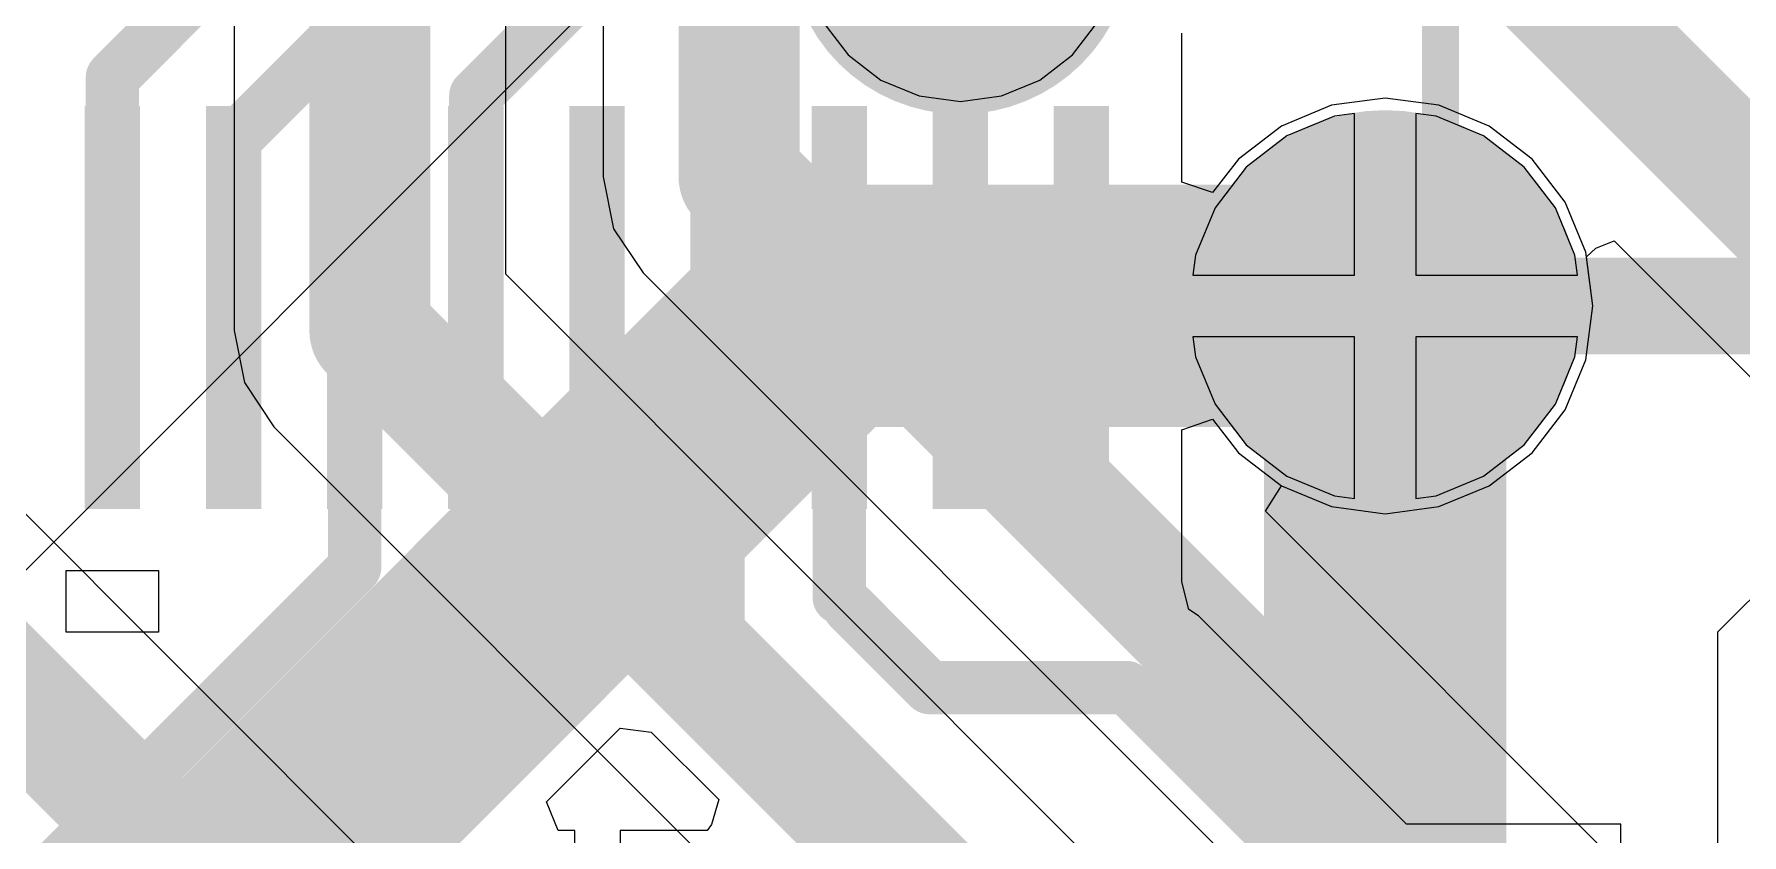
# Model space of a CAD drawing. Header units: millimetres. Extents: x -51 to 108, y 36 to 112.
# Drawn here: x 80.99 to 88.04, y 57.76 to 61.07 of the extents above; entities that cross this region are included whole.
import ezdxf

# ---------------------------------------------------------------- set-up
doc = ezdxf.new("R2010")
doc.units = ezdxf.units.MM
for name, color, linetype in [('BottomLayer', 5, 'Continuous'), ('BottomSolder', 6, 'Continuous'), ('InternalPlane1', 76, 'Continuous'), ('MidLayer1', 16, 'Continuous'), ('TopLayer', 1, 'Continuous'), ('TopOverlay', 2, 'Continuous'), ('TopSolder', 216, 'Continuous'), ('ViaHoleLayer', 16, 'Continuous')]:
    doc.layers.add(name, color=color, linetype=linetype)

# ---------------------------------------------------------------- blocks, each defined once
blk = doc.blocks.new('PAG64_100')
at = {"layer": 'TopLayer'}
for points in [[(4.7879, 3.86430012), (4.7879, 3.63570012), (6.4516, 3.86430012), (6.4516, 3.63570012)], [(4.7879, 3.36430112), (4.7879, 3.13570112), (6.4516, 3.36430112), (6.4516, 3.13570112)], [(4.7879, 2.86429958), (4.7879, 2.63569958), (6.4516, 2.86429958), (6.4516, 2.63569958)], [(4.7879, 2.36430058), (4.7879, 2.13570058), (6.4516, 2.36430058), (6.4516, 2.13570058)], [(4.7879, 1.86429904), (4.7879, 1.63569904), (6.4516, 1.86429904), (6.4516, 1.63569904)], [(4.7879, 1.36430004), (4.7879, 1.13570004), (6.4516, 1.36430004), (6.4516, 1.13570004)], [(4.7879, 0.86430104), (4.7879, 0.6357010399999999), (6.4516, 0.86430104), (6.4516, 0.6357010399999999)], [(4.7879, 0.3642995), (4.7879, 0.1356995), (6.4516, 0.3642995), (6.4516, 0.1356995)], [(4.7879, -0.1356995), (4.7879, -0.3642995), (6.4516, -0.1356995), (6.4516, -0.3642995)]]:
    blk.add_solid(points, dxfattribs=at)
at = {"layer": 'TopOverlay'}
for p, q in [((6.7056, -0.4404995), (6.7056, -0.0594995)), ((6.7056, -0.0594995), (6.9596, -0.0594995)), ((6.9596, -0.0594995), (6.9596, -0.4404995)), ((6.9596, -0.4404995), (6.7056, -0.4404995))]:
    blk.add_line(p, q, dxfattribs=at)
at = {"layer": 'TopOverlay', "const_width": 0.1524}
for points in [[(5.232399999999999, 5.232399999999999), (4.19704012, 5.232399999999999)], [(5.232399999999999, 4.19704012), (5.232399999999999, 5.232399999999999)]]:
    blk.add_lwpolyline(points, dxfattribs=at)
at = {"layer": 'TopOverlay', "const_width": 0.0762}
for points in [[(5.1943, 5.232399999999999, 1), (5.270499999999999, 5.232399999999999, 1)], [(5.1943, 5.232399999999999, 1), (5.270499999999999, 5.232399999999999, 1)], [(5.1943, 4.19704012, 1), (5.270499999999999, 4.19704012, 1)]]:
    blk.add_lwpolyline(points, format="xyb", close=True, dxfattribs=at)
at = {"layer": 'TopSolder'}
for points in [[(4.7879, 3.86430012), (4.7879, 3.63570012), (6.4516, 3.86430012), (6.4516, 3.63570012)], [(4.7879, 3.36430112), (4.7879, 3.13570112), (6.4516, 3.36430112), (6.4516, 3.13570112)], [(4.7879, 2.86429958), (4.7879, 2.63569958), (6.4516, 2.86429958), (6.4516, 2.63569958)], [(4.7879, 2.36430058), (4.7879, 2.13570058), (6.4516, 2.36430058), (6.4516, 2.13570058)], [(4.7879, 1.86429904), (4.7879, 1.63569904), (6.4516, 1.86429904), (6.4516, 1.63569904)], [(4.7879, 1.36430004), (4.7879, 1.13570004), (6.4516, 1.36430004), (6.4516, 1.13570004)], [(4.7879, 0.86430104), (4.7879, 0.6357010399999999), (6.4516, 0.86430104), (6.4516, 0.6357010399999999)], [(4.7879, 0.3642995), (4.7879, 0.1356995), (6.4516, 0.3642995), (6.4516, 0.1356995)], [(4.7879, -0.1356995), (4.7879, -0.3642995), (6.4516, -0.1356995), (6.4516, -0.3642995)]]:
    blk.add_solid(points, dxfattribs=at)

msp = doc.modelspace()

# ---------------------------------------------------------------- linework, layer by layer
at = {"layer": 'BottomLayer'}
for p, q in [((82.93297358, 60.07468046), (82.93297358, 62.04547916)), ((83.33542641999999, 61.96927916), (83.33542641999999, 60.4774)), ((81.81142641999999, 61.87251532), (81.81142641999999, 59.8424)), ((83.33542641999999, 60.4774), (83.37811366, 60.26280048)), ((83.37811366, 60.26280048), (83.49967298, 60.08087298)), ((87.43253786, 60.18211992), (87.50865404, 60.21209192)), ((87.50865404, 60.21209192), (88.09707298, 59.62367297999999)), ((87.39375967999999, 60.14738034), (87.43253786, 60.18211992)), ((87.42053381999999, 59.944), (87.39375967999999, 60.14738034)), ((86.37552701999999, 56.63212702), (82.93297358, 60.07468046)), ((83.49967298, 60.08087298), (87.14542641999999, 56.43511954)), ((87.39132128, 59.7221056), (87.42053381999999, 59.944)), ((81.81142641999999, 59.8424), (81.85411366, 59.62780048)), ((87.30567248, 59.51533436), (87.39132128, 59.7221056)), ((81.85411366, 59.62780048), (81.97567298, 59.44587298)), ((87.16942687999999, 59.33777311999999), (87.30567248, 59.51533436)), ((81.97567298, 59.44587298), (85.41822642, 56.00331954)), ((83.07352702, 56.96232702), (80.74857358, 59.28728046)), ((86.99186564, 59.20152752), (87.16942687999999, 59.33777311999999)), ((86.06905316, 59.09760087999999), (86.1345369, 59.20152752)), ((86.1345369, 59.20152752), (86.3413056, 59.11587872)), ((86.78509439999999, 59.11587872), (86.99186564, 59.20152752)), ((88.10272701999999, 57.06392701999999), (86.06905316, 59.09760087999999)), ((86.3413056, 59.11587872), (86.5632, 59.08666617999999)), ((86.5632, 59.08666617999999), (86.78509439999999, 59.11587872))]:
    msp.add_line(p, q, dxfattribs=at)
at = {"layer": 'BottomLayer', "const_width": 0.499999}
for points in [[(82.37219999999999, 59.8424), (82.37219999999999, 62.3824)], [(83.8962, 60.4774), (83.8962, 62.3062)], [(87.07000112, 61.44379888), (88.4936, 60.0202)], [(83.8962, 60.4774), (87.7062, 56.66739999999999)], [(82.37219999999999, 59.8424), (85.979, 56.2356)], [(80.1878, 59.055), (82.67699999999999, 56.5658)]]:
    msp.add_lwpolyline(points, dxfattribs=at)
at = {"layer": 'BottomLayer'}
for points, const_width in [([(83.77120151999999, 60.4774, 1), (84.02119848, 60.4774, 1)], 0.2499995), ([(83.77120151999999, 60.4774, 1), (84.02119848, 60.4774, 1)], 0.2499995), ([(86.28819928, 59.944, 1), (86.83820071999999, 59.944, 1)], 0.5499989), ([(82.24720151999999, 59.8424, 1), (82.49719848, 59.8424, 1)], 0.2499995), ([(82.24720151999999, 59.8424, 1), (82.49719848, 59.8424, 1)], 0.2499995)]:
    msp.add_lwpolyline(points, format="xyb", close=True, dxfattribs=dict(at, const_width=const_width))
at = {"layer": 'BottomSolder'}
for points, const_width in [([(84.58360019999999, 61.44379888, 1), (85.03520204, 61.44379888, 1)], 0.4515993), ([(86.23739927999999, 59.944, 1), (86.88900072, 59.944, 1)], 0.6515989)]:
    msp.add_lwpolyline(points, format="xyb", close=True, dxfattribs=dict(at, const_width=const_width))
at = {"layer": 'InternalPlane1'}
for points, const_width in [([(84.45540131999999, 61.44379888, 1), (85.16340092, 61.44379888, 1)], 0.7079996), ([(86.1592003, 59.944, 1), (86.9671997, 59.944, 1)], 0.8079993999999999)]:
    msp.add_lwpolyline(points, format="xyb", close=True, dxfattribs=dict(at, const_width=const_width))
at = {"layer": 'MidLayer1'}
for p, q in [((83.1596, 61.0616), (83.76576591999999, 61.66776591999999)), ((84.24162984, 61.11599664), (84.34581809999999, 60.98021585999999)), ((85.27298413999999, 60.98021585999999), (85.37717239999999, 61.11599664)), ((73.9648, 51.8668), (83.1596, 61.0616)), ((84.34581809999999, 60.98021585999999), (84.48159887999999, 60.87602759999999)), ((85.13720336, 60.87602759999999), (85.27298413999999, 60.98021585999999)), ((84.48159887999999, 60.87602759999999), (84.63971642, 60.81053116)), ((84.97908582, 60.81053116), (85.13720336, 60.87602759999999)), ((84.63971642, 60.81053116), (84.80940111999999, 60.78819186)), ((84.80940111999999, 60.78819186), (84.97908582, 60.81053116)), ((86.35331472, 60.72730298), (86.15773218, 60.64628968)), ((86.4362, 60.73821482), (86.35331472, 60.72730298)), ((86.4362, 60.071), (86.4362, 60.73821482)), ((86.77308527999999, 60.72730298), (86.69019999999999, 60.73821482)), ((86.69019999999999, 60.73821482), (86.69019999999999, 60.071)), ((86.96866782, 60.64628968), (86.77308527999999, 60.72730298)), ((86.15773218, 60.64628968), (85.9897823, 60.5174177)), ((87.1366177, 60.5174177), (86.96866782, 60.64628968)), ((85.9897823, 60.5174177), (85.86091032, 60.34946781999999)), ((87.26548968, 60.34946781999999), (87.1366177, 60.5174177)), ((85.86091032, 60.34946781999999), (85.77989701999999, 60.15388528)), ((87.34650298, 60.15388528), (87.26548968, 60.34946781999999)), ((85.77989701999999, 60.15388528), (85.76898518, 60.071)), ((87.35741481999999, 60.071), (87.34650298, 60.15388528)), ((85.76898518, 60.071), (86.4362, 60.071)), ((86.69019999999999, 60.071), (87.35741481999999, 60.071)), ((86.4362, 59.817), (85.76898518, 59.817)), ((85.76898518, 59.817), (85.77989701999999, 59.73411471999999)), ((86.4362, 59.14978517999999), (86.4362, 59.817)), ((87.35741481999999, 59.817), (86.69019999999999, 59.817)), ((86.69019999999999, 59.817), (86.69019999999999, 59.14978517999999)), ((87.34650298, 59.73411471999999), (87.35741481999999, 59.817)), ((85.77989701999999, 59.73411471999999), (85.86091032, 59.53853218)), ((87.26548968, 59.53853218), (87.34650298, 59.73411471999999)), ((85.86091032, 59.53853218), (85.9897823, 59.3705823)), ((87.1366177, 59.3705823), (87.26548968, 59.53853218)), ((85.9897823, 59.3705823), (86.15773218, 59.24171032)), ((86.96866782, 59.24171032), (87.1366177, 59.3705823)), ((86.15773218, 59.24171032), (86.35331472, 59.16069701999999)), ((86.77308527999999, 59.16069701999999), (86.96866782, 59.24171032)), ((86.35331472, 59.16069701999999), (86.4362, 59.14978517999999)), ((86.69019999999999, 59.14978517999999), (86.77308527999999, 59.16069701999999)), ((88.265, 58.928), (87.9348, 58.5978)), ((87.9348, 58.5978), (87.9348, 57.3786))]:
    msp.add_line(p, q, dxfattribs=at)
for points, const_width in [([(86.28819928, 59.944, 1), (86.83820071999999, 59.944, 1)], 0.5499989), ([(84.0018005, 59.944, 1), (84.50179949999999, 59.944, 1)], 0.499999), ([(84.0018005, 59.944, 1), (84.50179949999999, 59.944, 1)], 0.499999), ([(86.3132005, 59.944, 1), (86.8131995, 59.944, 1)], 0.499999), ([(86.3132005, 59.944, 1), (86.8131995, 59.944, 1)], 0.499999), ([(86.46320019999999, 59.944, 1), (86.6631998, 59.944, 1)], 0.1999996)]:
    msp.add_lwpolyline(points, format="xyb", close=True, dxfattribs=dict(at, const_width=const_width))
for points, const_width in [([(76.1238, 51.816), (84.25179999999999, 59.944)], 1.00000054), ([(84.25179999999999, 59.944), (86.5632, 59.944)], 1.00000054), ([(86.5632, 57.023), (86.5632, 59.944)], 1.00000054), ([(86.5632, 59.944), (90.11919999999999, 59.944)], 0.3999992)]:
    msp.add_lwpolyline(points, dxfattribs=dict(at, const_width=const_width))
at = {"layer": 'TopLayer'}
for p, q in [((85.72369952, 60.45483718), (85.72369952, 61.0694994)), ((86.3413056, 60.77212127999999), (86.13453435999999, 60.68647248)), ((86.5632, 60.80133382), (86.3413056, 60.77212127999999)), ((86.78509439999999, 60.77212127999999), (86.5632, 60.80133382)), ((86.99186564, 60.68647248), (86.78509439999999, 60.77212127999999)), ((86.13453435999999, 60.68647248), (85.95697312, 60.55022688)), ((87.16942687999999, 60.55022688), (86.99186564, 60.68647248)), ((85.95697312, 60.55022688), (85.85069951999999, 60.4117283)), ((87.30567248, 60.37266563999999), (87.16942687999999, 60.55022688)), ((85.85069951999999, 60.4117283), (85.72369952, 60.45483718)), ((87.39132128, 60.1658944), (87.30567248, 60.37266563999999)), ((87.42053381999999, 59.944), (87.39132128, 60.1658944)), ((87.39132128, 59.7221056), (87.42053381999999, 59.944)), ((87.30567248, 59.51533436), (87.39132128, 59.7221056)), ((87.16942687999999, 59.33777311999999), (87.30567248, 59.51533436)), ((85.72369952, 59.43316282), (85.85069951999999, 59.4762717)), ((85.72369952, 58.80580313999999), (85.72369952, 59.43316282)), ((85.85069951999999, 59.4762717), (85.95697312, 59.33777311999999)), ((85.95697312, 59.33777311999999), (86.13453435999999, 59.20152752)), ((86.99186564, 59.20152752), (87.16942687999999, 59.33777311999999)), ((86.13453435999999, 59.20152752), (86.3413056, 59.11587872)), ((86.78509439999999, 59.11587872), (86.99186564, 59.20152752)), ((86.3413056, 59.11587872), (86.5632, 59.08666617999999)), ((86.5632, 59.08666617999999), (86.78509439999999, 59.11587872)), ((85.72370206, 58.8058006), (85.72369952, 58.80580313999999)), ((85.75291714, 58.69090116), (85.72370206, 58.8058006)), ((85.79199249999999, 58.6647925), (85.75291714, 58.69090116)), ((86.65118559999999, 57.8055994), (85.79199249999999, 58.6647925)), ((83.10131716, 57.89753216), (83.40540596, 58.20162096)), ((83.40540596, 58.20162096), (83.5338055, 58.18581708)), ((83.5338055, 58.18581708), (83.81242318, 57.9071994)), ((83.14992006, 57.78019939999999), (83.10131716, 57.89753216)), ((83.81242318, 57.9071994), (83.78282456, 57.80494408)), ((83.78282456, 57.80494408), (83.76479056, 57.78019939999999)), ((87.53629939999999, 57.8055994), (86.65118559999999, 57.8055994)), ((87.53629939999999, 55.93560059999999), (87.53629939999999, 57.8055994)), ((83.21829939999999, 57.78019939999999), (83.14992006, 57.78019939999999)), ((83.21829939999999, 55.9102006), (83.21829939999999, 57.78019939999999)), ((83.76479056, 57.78019939999999), (83.40570059999999, 57.78019939999999)), ((83.40570059999999, 57.78019939999999), (83.40570059999999, 55.9102006))]:
    msp.add_line(p, q, dxfattribs=at)
at = {"layer": 'TopLayer', "const_width": 0.21999956}
for points in [[(81.3094005, 60.8878005), (82.37219999999999, 61.95059999999999)], [(81.8093995, 60.6257995), (83.13220102, 61.94860102)], [(82.80940004, 60.81300004), (83.8962, 61.8998)], [(84.80940111999999, 59.93765), (84.80940111999999, 61.44379888)], [(81.3094005, 59.93765), (81.3094005, 60.8878005)], [(82.80940004, 59.93765), (82.80940004, 60.81300004)], [(81.8093995, 59.93765), (81.8093995, 60.6257995)], [(82.30940104, 58.86520104), (82.30940104, 59.93765)], [(83.30939904, 58.69679903999999), (83.30939904, 59.93765)], [(83.80940058, 58.50140699999999), (83.80940058, 59.93765)], [(84.30939957999999, 58.74197294), (84.30939957999999, 59.93765)], [(85.30940011999999, 59.93765), (86.13775, 59.93765)], [(80.23859999999999, 56.7944), (82.30940104, 58.86520104)], [(82.21979999999999, 57.6072), (83.30939904, 58.69679903999999)], [(84.35198521999999, 58.6993873), (84.35220111999999, 58.6993873)], [(84.35220111999999, 58.6993873), (84.68238842, 58.3692)], [(83.829398, 58.48140958), (84.1340075, 58.17680008)], [(84.68238842, 58.3692), (85.4964, 58.3692)], [(85.4964, 58.3692), (86.53779999999999, 57.3278)], [(84.1340075, 58.17680008), (84.13939991999999, 58.17680008)], [(84.13939991999999, 58.17680008), (84.40419999999999, 57.912)], [(84.40419999999999, 56.8452), (84.40419999999999, 57.912)]]:
    msp.add_lwpolyline(points, dxfattribs=at)
at = {"layer": 'TopLayer'}
for points, const_width in [([(81.25440187999999, 60.8878005, 1), (81.36439912, 60.8878005, 1)], 0.10999978), ([(81.25440187999999, 60.8878005, 1), (81.36439912, 60.8878005, 1)], 0.10999978), ([(82.75440142, 60.81300004, 1), (82.86439865999999, 60.81300004, 1)], 0.10999978), ([(82.75440142, 60.81300004, 1), (82.86439865999999, 60.81300004, 1)], 0.10999978), ([(81.75440087999999, 60.6257995, 1), (81.86439811999999, 60.6257995, 1)], 0.10999978), ([(81.75440087999999, 60.6257995, 1), (81.86439811999999, 60.6257995, 1)], 0.10999978), ([(86.28819928, 59.944, 1), (86.83820071999999, 59.944, 1)], 0.5499989), ([(81.25440187999999, 59.93765, 1), (81.36439912, 59.93765, 1)], 0.10999978), ([(81.75440087999999, 59.93765, 1), (81.86439811999999, 59.93765, 1)], 0.10999978), ([(82.25440241999999, 59.93765, 1), (82.36439965999999, 59.93765, 1)], 0.10999978), ([(82.75440142, 59.93765, 1), (82.86439865999999, 59.93765, 1)], 0.10999978), ([(83.25440042, 59.93765, 1), (83.36439766, 59.93765, 1)], 0.10999978), ([(83.75440196, 59.93765, 1), (83.8643992, 59.93765, 1)], 0.10999978), ([(84.25440096, 59.93765, 1), (84.3643982, 59.93765, 1)], 0.10999978), ([(84.7544025, 59.93765, 1), (84.86439974, 59.93765, 1)], 0.10999978), ([(85.2544015, 59.93765, 1), (85.36439874, 59.93765, 1)], 0.10999978), ([(86.08275137999999, 59.93765, 1), (86.19274861999999, 59.93765, 1)], 0.10999978), ([(82.25440241999999, 58.86520104, 1), (82.36439965999999, 58.86520104, 1)], 0.10999978), ([(82.25440241999999, 58.86520104, 1), (82.36439965999999, 58.86520104, 1)], 0.10999978), ([(83.25440042, 58.69679903999999, 1), (83.36439766, 58.69679903999999, 1)], 0.10999978), ([(83.25440042, 58.69679903999999, 1), (83.36439766, 58.69679903999999, 1)], 0.10999978), ([(84.25440096, 58.74197294, 1), (84.3643982, 58.74197294, 1)], 0.10999978), ([(84.2969866, 58.6993873, 1), (84.40698384, 58.6993873, 1)], 0.10999978), ([(84.2972025, 58.6993873, 1), (84.40719974, 58.6993873, 1)], 0.10999978), ([(84.2972025, 58.6993873, 1), (84.40719974, 58.6993873, 1)], 0.10999978), ([(83.75440196, 58.50140699999999, 1), (83.8643992, 58.50140699999999, 1)], 0.10999978), ([(83.77439937999999, 58.48140958, 1), (83.88439661999999, 58.48140958, 1)], 0.10999978), ([(84.62738979999999, 58.3692, 1), (84.73738704, 58.3692, 1)], 0.10999978), ([(84.62738979999999, 58.3692, 1), (84.73738704, 58.3692, 1)], 0.10999978), ([(85.44140138, 58.3692, 1), (85.55139862, 58.3692, 1)], 0.10999978), ([(85.44140138, 58.3692, 1), (85.55139862, 58.3692, 1)], 0.10999978), ([(84.07900887999999, 58.17680008, 1), (84.18900612, 58.17680008, 1)], 0.10999978), ([(84.07900887999999, 58.17680008, 1), (84.18900612, 58.17680008, 1)], 0.10999978), ([(84.0844013, 58.17680008, 1), (84.19439854, 58.17680008, 1)], 0.10999978), ([(84.0844013, 58.17680008, 1), (84.19439854, 58.17680008, 1)], 0.10999978), ([(84.34920138, 57.912, 1), (84.45919862, 57.912, 1)], 0.10999978), ([(84.34920138, 57.912, 1), (84.45919862, 57.912, 1)], 0.10999978)]:
    msp.add_lwpolyline(points, format="xyb", close=True, dxfattribs=dict(at, const_width=const_width))
at = {"layer": 'TopSolder'}
for points, const_width in [([(84.58360019999999, 61.44379888, 1), (85.03520204, 61.44379888, 1)], 0.4515993), ([(86.23739927999999, 59.944, 1), (86.88900072, 59.944, 1)], 0.6515989)]:
    msp.add_lwpolyline(points, format="xyb", close=True, dxfattribs=dict(at, const_width=const_width))
at = {"layer": 'ViaHoleLayer', "const_width": 0.2999994}
msp.add_lwpolyline([(86.4132003, 59.944, 1), (86.71319969999999, 59.944, 1)], format="xyb", close=True, dxfattribs=at)

# ---------------------------------------------------------------- block references
at = {"rotation": 270}
msp.add_blockref('PAG64_100', (81.5594, 65.5574), dxfattribs=at)

doc.saveas('drawing.dxf')
